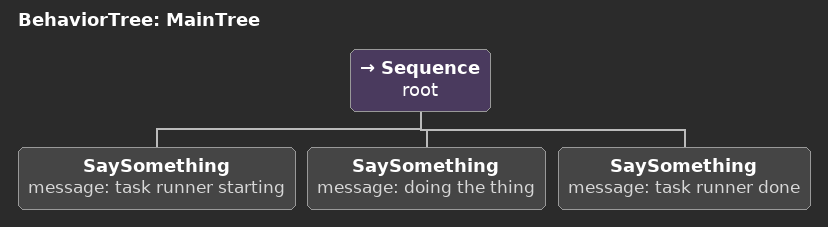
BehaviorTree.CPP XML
<root main_tree_to_execute="MainTree">
  <BehaviorTree ID="MainTree">
    <Sequence name="root">
      <SaySomething message="task runner starting"/>
      <SaySomething message="doing the thing"/>
      <SaySomething message="task runner done"/>
    </Sequence>
  </BehaviorTree>
</root>
